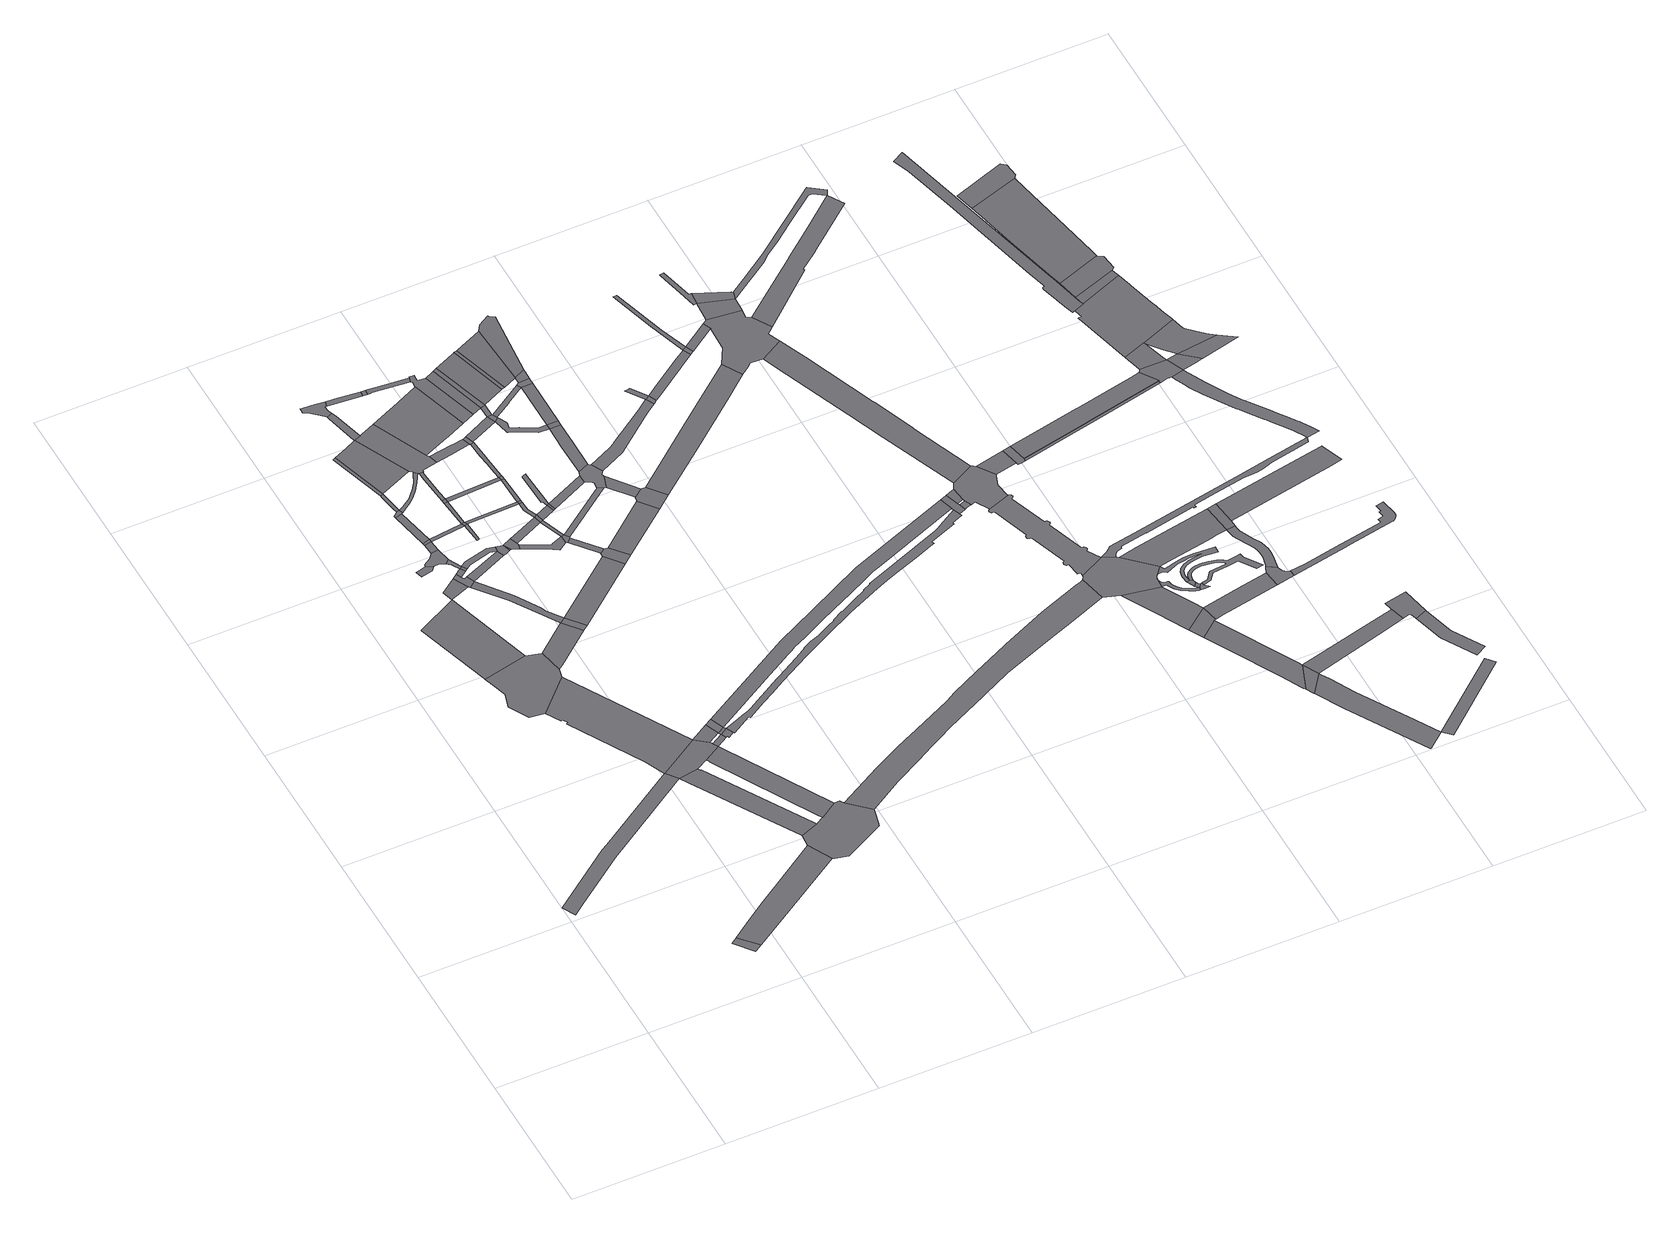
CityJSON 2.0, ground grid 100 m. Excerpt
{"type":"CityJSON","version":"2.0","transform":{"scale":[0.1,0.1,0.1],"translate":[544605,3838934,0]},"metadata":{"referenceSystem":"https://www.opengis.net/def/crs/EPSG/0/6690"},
"CityObjects":{
"road1":{"type":"Road","geometry":[{"type":"MultiSurface","lod":"1","boundaries":[[[0,1,2,3]]]}]},
"road2":{"type":"Road","attributes":{"RoadStructureAttribute.sectionType":"1"},"geometry":[{"type":"MultiSurface","lod":"1","boundaries":[[[4,5,6,7,8,9,10,11,12]]]}]},
"road3":{"type":"Road","attributes":{"RoadStructureAttribute.sectionType":"1"},"geometry":[{"type":"MultiSurface","lod":"1","boundaries":[[[13,14,15,16,0,3,17]]]}]},
"road4":{"type":"Road","geometry":[{"type":"MultiSurface","lod":"1","boundaries":[[[18,19,20,21,22,23,24,25,26,27]]]}]},
"road5":{"type":"Road","attributes":{"function":"3","RoadStructureAttribute.sectionType":"1"},"geometry":[{"type":"MultiSurface","lod":"1","boundaries":[[[28,29,30,31,19,18]]]}]},
"road6":{"type":"Road","attributes":{"function":"3","RoadStructureAttribute.sectionType":"1"},"geometry":[{"type":"MultiSurface","lod":"1","boundaries":[[[25,24,32,33,34,35,36,37,38,4,39]]]}]},
"road7":{"type":"Road","attributes":{"RoadStructureAttribute.sectionType":"1"},"geometry":[{"type":"MultiSurface","lod":"1","boundaries":[[[40,41,42,43,44,45,46]]]}]},
"road8":{"type":"Road","attributes":{"RoadStructureAttribute.sectionType":"1"},"geometry":[{"type":"MultiSurface","lod":"1","boundaries":[[[47,48,28,49,50]]]}]},
"road9":{"type":"Road","geometry":[{"type":"MultiSurface","lod":"1","boundaries":[[[39,4,12,51,52,53,54,55,56]]]}]},
"road10":{"type":"Road","geometry":[{"type":"MultiSurface","lod":"1","boundaries":[[[57,58,59,51,12,60,61,62]]]}]},
"road11":{"type":"Road","geometry":[{"type":"MultiSurface","lod":"1","boundaries":[[[63,64,65,66,67,68,40,46,69,70,71]]]}]},
"road12":{"type":"Road","geometry":[{"type":"MultiSurface","lod":"1","boundaries":[[[72,47,50,73,74,75,76,77,78]]]}]},
"road13":{"type":"Road","attributes":{"RoadStructureAttribute.sectionType":"1"},"geometry":[{"type":"MultiSurface","lod":"1","boundaries":[[[79,80,81,72,78,82,83,84]]]}]},
"road14":{"type":"Road","attributes":{"RoadStructureAttribute.sectionType":"1"},"geometry":[{"type":"MultiSurface","lod":"1","boundaries":[[[71,70,85,86,79,87]]]}]},
"road15":{"type":"Road","attributes":{"RoadStructureAttribute.sectionType":"1"},"geometry":[{"type":"MultiSurface","lod":"1","boundaries":[[[88,89,64,63]]]}]},
"road16":{"type":"Road","geometry":[{"type":"MultiSurface","lod":"1","boundaries":[[[90,91,89,88]]]}]},
"road17":{"type":"Road","geometry":[{"type":"MultiSurface","lod":"1","boundaries":[[[87,79,84,92]]]}]},
"road18":{"type":"Road","attributes":{"RoadStructureAttribute.sectionType":"1"},"geometry":[{"type":"MultiSurface","lod":"1","boundaries":[[[93,94,91,90]]]}]},
"road19":{"type":"Road","attributes":{"RoadStructureAttribute.sectionType":"1"},"geometry":[{"type":"MultiSurface","lod":"1","boundaries":[[[95,27,26,96,97,98]]]}]},
"road20":{"type":"Road","geometry":[{"type":"MultiSurface","lod":"1","boundaries":[[[99,100,101,102,94,93,103]]]}]},
"road21":{"type":"Road","attributes":{"RoadStructureAttribute.sectionType":"1"},"geometry":[{"type":"MultiSurface","lod":"1","boundaries":[[[104,105,106,75,74,107,108,109,110,111]]]}]},
"road22":{"type":"Road","attributes":{"RoadStructureAttribute.sectionType":"1"},"geometry":[{"type":"MultiSurface","lod":"1","boundaries":[[[112,113,114,115,116,100,99]]]}]},
"road23":{"type":"Road","attributes":{"RoadStructureAttribute.sectionType":"1"},"geometry":[{"type":"MultiSurface","lod":"1","boundaries":[[[117,118,114,113,119,120]]]}]},
"road24":{"type":"Road","attributes":{"RoadStructureAttribute.sectionType":"1"},"geometry":[{"type":"MultiSurface","lod":"1","boundaries":[[[121,39,56,122]]]}]},
"road25":{"type":"Road","attributes":{"RoadStructureAttribute.sectionType":"1"},"geometry":[{"type":"MultiSurface","lod":"1","boundaries":[[[123,76,75,124]]]}]},
"road26":{"type":"Road","geometry":[{"type":"MultiSurface","lod":"1","boundaries":[[[125,126,53,52,127,128,129,130,131,132]]]}]},
"road27":{"type":"Road","attributes":{"RoadStructureAttribute.sectionType":"1"},"geometry":[{"type":"MultiSurface","lod":"1","boundaries":[[[133,134,87,92,135,136,137,123,138]]]}]},
"road28":{"type":"Road","attributes":{"RoadStructureAttribute.sectionType":"1"},"geometry":[{"type":"MultiSurface","lod":"1","boundaries":[[[139,90,88,140]]]}]},
"road29":{"type":"Road","geometry":[{"type":"MultiSurface","lod":"1","boundaries":[[[141,54,53,142]]]}]},
"road30":{"type":"Road","geometry":[{"type":"MultiSurface","lod":"1","boundaries":[[[111,110,95,98,143]]]}]},
"road31":{"type":"Road","geometry":[{"type":"MultiSurface","lod":"1","boundaries":[[[144,132,131,145,146,62,61,147,148,13,17,149,150,151,152,153,154,155]]]}]},
"road32":{"type":"Road","attributes":{"function":"2","RoadStructureAttribute.sectionType":"1"},"geometry":[{"type":"MultiSurface","lod":"1","boundaries":[[[156,157,117,120,158]]]}]},
"road33":{"type":"Road","attributes":{"RoadStructureAttribute.sectionType":"1"},"geometry":[{"type":"MultiSurface","lod":"1","boundaries":[[[159,160,161,162,163,164,165,166,167,168,169,170,99,103,171,172,173,174,175,176,177,178]]]}]},
"road34":{"type":"Road","geometry":[{"type":"MultiSurface","lod":"1","boundaries":[[[179,121,122,180]]]}]},
"road35":{"type":"Road","geometry":[{"type":"MultiSurface","lod":"1","boundaries":[[[180,122,141,181]]]}]},
"road36":{"type":"Road","geometry":[{"type":"MultiSurface","lod":"1","boundaries":[[[181,141,142,182,183,184]]]}]},
"road37":{"type":"Road","geometry":[{"type":"MultiSurface","lod":"1","boundaries":[[[185,186,187,188,189,140]]]}]},
"road38":{"type":"Road","geometry":[{"type":"MultiSurface","lod":"1","boundaries":[[[190,191,192,193,194,195,196,197,198,199,200,201,202,203,204,205]]]}]},
"road39":{"type":"Road","geometry":[{"type":"MultiSurface","lod":"1","boundaries":[[[206,139,140,189]]]}]},
"road40":{"type":"Road","attributes":{"RoadStructureAttribute.sectionType":"1"},"geometry":[{"type":"MultiSurface","lod":"1","boundaries":[[[207,208,139,206]]]}]},
"road41":{"type":"Road","geometry":[{"type":"MultiSurface","lod":"1","boundaries":[[[138,123,124,209,210,211]]]}]},
"road42":{"type":"Road","attributes":{"RoadStructureAttribute.sectionType":"1"},"geometry":[{"type":"MultiSurface","lod":"1","boundaries":[[[212,200,199,213,214,215]]]}]},
"road43":{"type":"Road","geometry":[{"type":"MultiSurface","lod":"1","boundaries":[[[216,217,208,207]]]}]},
"road44":{"type":"Road","attributes":{"RoadStructureAttribute.sectionType":"1"},"geometry":[{"type":"MultiSurface","lod":"1","boundaries":[[[211,210,218]]]}]},
"road45":{"type":"Road","geometry":[{"type":"MultiSurface","lod":"1","boundaries":[[[219,220,221,217,216,222,223,224]]]}]},
"road46":{"type":"Road","geometry":[{"type":"MultiSurface","lod":"1","boundaries":[[[225,211,218,226,227,228,229]]]}]},
"road47":{"type":"Road","geometry":[{"type":"MultiSurface","lod":"1","boundaries":[[[230,231,215,214,156,158,232,159,178,233,234,219,224,235,236,237,238,239,240]]]}]},
"road48":{"type":"Road","attributes":{"RoadStructureAttribute.sectionType":"1"},"geometry":[{"type":"MultiSurface","lod":"1","boundaries":[[[241,206,189,242]]]}]},
"road49":{"type":"Road","attributes":{"RoadStructureAttribute.sectionType":"1"},"geometry":[{"type":"MultiSurface","lod":"1","boundaries":[[[243,204,203,244,245]]]}]},
"road50":{"type":"Road","attributes":{"RoadStructureAttribute.sectionType":"1"},"geometry":[{"type":"MultiSurface","lod":"1","boundaries":[[[246,111,143,247]]]}]},
"road51":{"type":"Road","attributes":{"RoadStructureAttribute.sectionType":"1"},"geometry":[{"type":"MultiSurface","lod":"1","boundaries":[[[248,249,250,251,228,227,252,253,254,255,256]]]}]},
"road52":{"type":"Road","attributes":{"RoadStructureAttribute.sectionType":"1"},"geometry":[{"type":"MultiSurface","lod":"1","boundaries":[[[257,225,229,258,259]]]}]},
"road53":{"type":"Road","attributes":{"RoadStructureAttribute.sectionType":"1"},"geometry":[{"type":"MultiSurface","lod":"1","boundaries":[[[260,216,207,261]]]}]},
"road54":{"type":"Road","geometry":[{"type":"MultiSurface","lod":"1","boundaries":[[[245,244,262,263]]]}]},
"road55":{"type":"Road","attributes":{"RoadStructureAttribute.sectionType":"1"},"geometry":[{"type":"MultiSurface","lod":"1","boundaries":[[[264,265,266,267,239,238,268,269,270]]]}]},
"road56":{"type":"Road","geometry":[{"type":"MultiSurface","lod":"1","boundaries":[[[271,257,259,272]]]}]},
"road57":{"type":"Road","geometry":[{"type":"MultiSurface","lod":"1","boundaries":[[[272,259,256,273]]]}]},
"road58":{"type":"Road","attributes":{"RoadStructureAttribute.sectionType":"1"},"geometry":[{"type":"MultiSurface","lod":"1","boundaries":[[[274,275,242,276,257,271]]]}]},
"road59":{"type":"Road","geometry":[{"type":"MultiSurface","lod":"1","boundaries":[[[256,255,277,278,279,273]]]}]},
"road60":{"type":"Road","geometry":[{"type":"MultiSurface","lod":"1","boundaries":[[[280,241,242,275]]]}]},
"road61":{"type":"Road","attributes":{"function":"2","RoadStructureAttribute.sectionType":"1"},"geometry":[{"type":"MultiSurface","lod":"1","boundaries":[[[281,282,283,230,240,284,285,286]]]}]},
"road62":{"type":"Road","attributes":{"RoadStructureAttribute.sectionType":"1"},"geometry":[{"type":"MultiSurface","lod":"1","boundaries":[[[287,261,241,280]]]}]},
"road63":{"type":"Road","attributes":{"RoadStructureAttribute.sectionType":"1"},"geometry":[{"type":"MultiSurface","lod":"1","boundaries":[[[288,278,277,289,290,291]]]}]},
"road64":{"type":"Road","attributes":{"RoadStructureAttribute.sectionType":"1"},"geometry":[{"type":"MultiSurface","lod":"1","boundaries":[[[292,271,272,293]]]}]},
"road65":{"type":"Road","geometry":[{"type":"MultiSurface","lod":"1","boundaries":[[[294,295,260,261,287]]]}]},
"road66":{"type":"Road","geometry":[{"type":"MultiSurface","lod":"1","boundaries":[[[296,297,298,263,262,299,300,301,302]]]}]},
"road67":{"type":"Road","attributes":{"RoadStructureAttribute.sectionType":"1"},"geometry":[{"type":"MultiSurface","lod":"1","boundaries":[[[303,304,305,306,307,308,260,295]]]}]},
"road68":{"type":"Road","geometry":[{"type":"MultiSurface","lod":"1","boundaries":[[[309,292,293,310]]]}]},
"road69":{"type":"Road","geometry":[{"type":"MultiSurface","lod":"1","boundaries":[[[291,290,246,247,311,312]]]}]},
"road70":{"type":"Road","geometry":[{"type":"MultiSurface","lod":"1","boundaries":[[[313,314,264,270,305,304,315]]]}]},
"road71":{"type":"Road","attributes":{"RoadStructureAttribute.sectionType":"1"},"geometry":[{"type":"MultiSurface","lod":"1","boundaries":[[[316,317,318,319,320,321,322,292,309]]]}]},
"road72":{"type":"Road","attributes":{"RoadStructureAttribute.sectionType":"1"},"geometry":[{"type":"MultiSurface","lod":"1","boundaries":[[[323,324,273,279,325,326]]]}]},
"road73":{"type":"Road","attributes":{"RoadStructureAttribute.sectionType":"1"},"geometry":[{"type":"MultiSurface","lod":"1","boundaries":[[[327,313,315,328]]]}]},
"road74":{"type":"Road","geometry":[{"type":"MultiSurface","lod":"1","boundaries":[[[329,330,302,301,331,332,281,286,333,334,335,336,337,338,339]]]}]},
"road75":{"type":"Road","attributes":{"RoadStructureAttribute.sectionType":"1"},"geometry":[{"type":"MultiSurface","lod":"1","boundaries":[[[340,309,310,341]]]}]},
"road76":{"type":"Road","attributes":{"function":"2","RoadStructureAttribute.sectionType":"1"},"geometry":[{"type":"MultiSurface","lod":"1","boundaries":[[[342,334,333,343,344]]]}]},
"road77":{"type":"Road","attributes":{"RoadStructureAttribute.sectionType":"1"},"geometry":[{"type":"MultiSurface","lod":"1","boundaries":[[[345,346,312,311,347]]]}]},
"road78":{"type":"Road","geometry":[{"type":"MultiSurface","lod":"1","boundaries":[[[348,327,328,349,350]]]}]},
"road79":{"type":"Road","attributes":{"RoadStructureAttribute.sectionType":"1"},"geometry":[{"type":"MultiSurface","lod":"1","boundaries":[[[351,344,352,327,348]]]}]},
"road80":{"type":"Road","geometry":[{"type":"MultiSurface","lod":"1","boundaries":[[[353,342,344,351,354]]]}]},
"road81":{"type":"Road","attributes":{"RoadStructureAttribute.sectionType":"1"},"geometry":[{"type":"MultiSurface","lod":"1","boundaries":[[[355,356,357,358,359,360,349,328,361,362,363,364,365,366,367,368,369]]]}]},
"road82":{"type":"Road","geometry":[{"type":"MultiSurface","lod":"1","boundaries":[[[370,371,340,341,372,373,374,323,326,375,376,377,378,379]]]}]},
"road83":{"type":"Road","attributes":{"function":"2","RoadStructureAttribute.sectionType":"1"},"geometry":[{"type":"MultiSurface","lod":"1","boundaries":[[[380,381,382,353,354,383]]]}]},
"road84":{"type":"Road","attributes":{"RoadStructureAttribute.sectionType":"1"},"geometry":[{"type":"MultiSurface","lod":"1","boundaries":[[[384,385,350,349,386,387,388,389]]]}]},
"road85":{"type":"Road","attributes":{"RoadStructureAttribute.sectionType":"1"},"geometry":[{"type":"MultiSurface","lod":"1","boundaries":[[[368,390,371,370,391,392]]]}]},
"road86":{"type":"Road","attributes":{"RoadStructureAttribute.sectionType":"1"},"geometry":[{"type":"MultiSurface","lod":"1","boundaries":[[[376,375,393,394,395]]]}]},
"road87":{"type":"Road","attributes":{"RoadStructureAttribute.sectionType":"1"},"geometry":[{"type":"MultiSurface","lod":"1","boundaries":[[[396,397,380,383,398]]]}]},
"road88":{"type":"Road","geometry":[{"type":"MultiSurface","lod":"1","boundaries":[[[368,392,399,369]]]}]},
"road89":{"type":"Road","geometry":[{"type":"MultiSurface","lod":"1","boundaries":[[[395,394,345,347,400,401]]]}]},
"road90":{"type":"Road","geometry":[{"type":"MultiSurface","lod":"1","boundaries":[[[402,403,396,398,404,405]]]}]},
"road91":{"type":"Road","attributes":{"RoadStructureAttribute.sectionType":"1"},"geometry":[{"type":"MultiSurface","lod":"1","boundaries":[[[389,406,407,369,399,408]]]}]},
"road92":{"type":"Road","geometry":[{"type":"MultiSurface","lod":"1","boundaries":[[[409,410,411,412,384,389,408]]]}]},
"road93":{"type":"Road","attributes":{"RoadStructureAttribute.sectionType":"1"},"geometry":[{"type":"MultiSurface","lod":"1","boundaries":[[[413,414,405,410,409]]]}]},
"road94":{"type":"Road","attributes":{"RoadStructureAttribute.sectionType":"1"},"geometry":[{"type":"MultiSurface","lod":"1","boundaries":[[[415,416,417,418,419,179,180,420,421,422,423,424,425,426,427,428,429,430,431,432,433,434,435,436]]]}]},
"road95":{"type":"Road","geometry":[{"type":"MultiSurface","lod":"1","boundaries":[[[437,438,439,440,441,442,443,444,445,446,447,448,449,450,451,452,453,454,455,456,457,458,459,460,461,462,463,464,465,466,181,184,467,468,469,470,471,472,473,474,475,476,477,478,479,480,481,482,483,484,485,486]]]}]},
"road96":{"type":"Road","geometry":[{"type":"MultiSurface","lod":"1","boundaries":[[[487,488,489,490,402,405,414,491]]]}]},
"road97":{"type":"Road","attributes":{"RoadStructureAttribute.sectionType":"1"},"geometry":[{"type":"MultiSurface","lod":"1","boundaries":[[[492,493,494,495,496,497,379,378,498,499,500,501,502,503]]]}]},
"road98":{"type":"Road","attributes":{"RoadStructureAttribute.sectionType":"1"},"geometry":[{"type":"MultiSurface","lod":"1","boundaries":[[[504,505,506,507,508,509,510,511,512,513,514,515,516,517,155,154,518,519,520,521,522,523,524,525,526,527,528,529,530,531,532,533,534]]]}]},
"road99":{"type":"Road","geometry":[{"type":"MultiSurface","lod":"1","boundaries":[[[535,536,537,538,492,539]]]}]},
"road100":{"type":"Road","geometry":[{"type":"MultiSurface","lod":"1","boundaries":[[[539,492,503,540]]]}]},
"road101":{"type":"Road","attributes":{"RoadStructureAttribute.sectionType":"1"},"geometry":[{"type":"MultiSurface","lod":"1","boundaries":[[[541,542,543,544,401,400,545,546,547,548]]]}]},
"road102":{"type":"Road","attributes":{"RoadStructureAttribute.sectionType":"1"},"geometry":[{"type":"MultiSurface","lod":"1","boundaries":[[[549,550,551,552,553,554,539,540,555,556,557]]]}]},
"road103":{"type":"Road","attributes":{"RoadStructureAttribute.sectionType":"1"},"geometry":[{"type":"MultiSurface","lod":"1","boundaries":[[[558,559,560,561,562,563]]]}]},
"road104":{"type":"Road","geometry":[{"type":"MultiSurface","lod":"1","boundaries":[[[563,562,549,557,564]]]}]},
"road105":{"type":"Road","attributes":{"RoadStructureAttribute.sectionType":"1"},"geometry":[{"type":"MultiSurface","lod":"1","boundaries":[[[565,563,564,566]]]}]},
"road106":{"type":"Road","geometry":[{"type":"MultiSurface","lod":"1","boundaries":[[[567,415,436,437,486,568,569,570]]]}]},
"road107":{"type":"Road","geometry":[{"type":"MultiSurface","lod":"1","boundaries":[[[571,565,566,572,573,574,541,548,575,576,577,578,579,580,581,582,583,584]]]}]},
"road108":{"type":"Road","attributes":{"RoadStructureAttribute.sectionType":"1"},"geometry":[{"type":"MultiSurface","lod":"1","boundaries":[[[585,586,587,588,589,590,591,592]]]}]},
"road109":{"type":"Road","attributes":{"RoadStructureAttribute.sectionType":"1"},"geometry":[{"type":"MultiSurface","lod":"1","boundaries":[[[593,594,567,570,595]]]}]},
"road110":{"type":"Road","geometry":[{"type":"MultiSurface","lod":"1","boundaries":[[[596,569,568,597]]]}]},
"road111":{"type":"Road","geometry":[{"type":"MultiSurface","lod":"1","boundaries":[[[591,571,584,598]]]}]},
"road112":{"type":"Road","geometry":[{"type":"MultiSurface","lod":"1","boundaries":[[[592,591,598,599,600]]]}]},
"road113":{"type":"Road","attributes":{"RoadStructureAttribute.sectionType":"1"},"geometry":[{"type":"MultiSurface","lod":"1","boundaries":[[[601,602,603,604,605,606,578,577,607,608,609,610,611,612,613]]]}]},
"road114":{"type":"Road","geometry":[{"type":"MultiSurface","lod":"1","boundaries":[[[614,613,612,593,595,615,596,597,616,617,618,619,620,621,622,623,624,625,626]]]}]},
"road115":{"type":"Road","attributes":{"RoadStructureAttribute.sectionType":"7"},"geometry":[{"type":"MultiSurface","lod":"1","boundaries":[[[627,628,629,630,631,632,633,634,635,636,637,638,639,640,641,642,643,644,645,646,647,648,649,621,620,650,651,652,653,654,655,656,657,658,659,660,661,662,663,664,665,666,667,668,669,670,671,672,673,674,675]]]}]},
"road116":{"type":"Road","geometry":[{"type":"MultiSurface","lod":"1","boundaries":[[[675,674,676,504,534,677,678,679,680,681,682,683,684,685]]]}]},
"road117":{"type":"Road","attributes":{"RoadStructureAttribute.sectionType":"1"},"geometry":[{"type":"MultiSurface","lod":"1","boundaries":[[[678,686,687,688,689,690,691,679]]]}]},
"road118":{"type":"Road","geometry":[{"type":"MultiSurface","lod":"1","boundaries":[[[690,689,692,693,694]]]}]},
"road119":{"type":"Road","attributes":{"RoadStructureAttribute.sectionType":"1"},"geometry":[{"type":"MultiSurface","lod":"1","boundaries":[[[695,626,625,696]]]}]},
"road120":{"type":"Road","attributes":{"RoadStructureAttribute.sectionType":"1"},"geometry":[{"type":"MultiSurface","lod":"1","boundaries":[[[697,693,692,698,699,700,701,702,703,704,705,706]]]}]},
"road121":{"type":"Road","attributes":{"RoadStructureAttribute.sectionType":"1"},"geometry":[{"type":"MultiSurface","lod":"1","boundaries":[[[707,708,709,710,711,712,713,714,715,716,717,718,719,720,721,680,679,722,723,724,725,726,727,728,729,730,731]]]}]},
"road122":{"type":"Road","geometry":[{"type":"MultiSurface","lod":"1","boundaries":[[[732,695,696,733,734,735,736,737]]]}]},
"road123":{"type":"Road","geometry":[{"type":"MultiSurface","lod":"1","boundaries":[[[706,705,738,739]]]}]},
"road124":{"type":"Road","geometry":[{"type":"MultiSurface","lod":"1","boundaries":[[[740,741,742,743,744,745]]]}]},
"road125":{"type":"Road","attributes":{"RoadStructureAttribute.sectionType":"1"},"geometry":[{"type":"MultiSurface","lod":"1","boundaries":[[[746,744,743,731,747]]]}]},
"road126":{"type":"Road","geometry":[{"type":"MultiSurface","lod":"1","boundaries":[[[748,747,731,730,749,750,751]]]}]},
"road127":{"type":"Road","attributes":{"RoadStructureAttribute.sectionType":"1"},"geometry":[{"type":"MultiSurface","lod":"1","boundaries":[[[752,753,754,755,756,739,738,757,758,759,760,761]]]}]},
"road128":{"type":"Road","attributes":{"RoadStructureAttribute.sectionType":"1"},"geometry":[{"type":"MultiSurface","lod":"1","boundaries":[[[762,763,764,765,766,767,768,769,770,771,772,773,774,775,776,777,778,779,780,781,782,783,784,683,682,785,786,787,788,789,790,791,792,793,794,795,796,797,798,799,800,801,802,803,804,805,806,807,808,809,810,741,740]]]}]},
"road129":{"type":"Road","attributes":{"RoadStructureAttribute.sectionType":"1"},"geometry":[{"type":"MultiSurface","lod":"1","boundaries":[[[811,812,813,814,815,816,582,581,817,818,819,820,821,822]]]}]},
"road130":{"type":"Road","attributes":{"RoadStructureAttribute.sectionType":"1"},"geometry":[{"type":"MultiSurface","lod":"1","boundaries":[[[823,824,690,694,825,826]]]}]},
"road131":{"type":"Road","attributes":{"RoadStructureAttribute.sectionType":"1"},"geometry":[{"type":"MultiSurface","lod":"1","boundaries":[[[827,828,829,830,831,599,598,832,833,834,835,836,837,838,839,840,841,842,811,843]]]}]},
"road132":{"type":"Road","attributes":{"RoadStructureAttribute.sectionType":"1"},"geometry":[{"type":"MultiSurface","lod":"1","boundaries":[[[844,845,846,684,683,847,848,849,850,851]]]}]},
"road133":{"type":"Road","geometry":[{"type":"MultiSurface","lod":"1","boundaries":[[[852,853,854,855,856,857,858,859,860,861,862,863,864,865,866,867,868,869,870,871,872,873,874,875,876,740,745,877,878,879,880,881,882,883,884,885,886,887,888,889,890,891,892,893,894,748,751]]]}]},
"road134":{"type":"Road","attributes":{"RoadStructureAttribute.sectionType":"1"},"geometry":[{"type":"MultiSurface","lod":"1","boundaries":[[[895,896,706,739,897,898]]]}]},
"road135":{"type":"Road","geometry":[{"type":"MultiSurface","lod":"1","boundaries":[[[899,823,826,900,901,902,903,904]]]}]},
"road136":{"type":"Road","attributes":{"RoadStructureAttribute.sectionType":"1"},"geometry":[{"type":"MultiSurface","lod":"1","boundaries":[[[905,906,907,908,909,910,911,912,913,914,915,916,851,917,918,919,920,921,922,923,924,925,926,927,928,899,904]]]}]},
"road137":{"type":"Road","geometry":[{"type":"MultiSurface","lod":"1","boundaries":[[[929,930,931,736,735,932,933,934]]]}]},
"road138":{"type":"Road","attributes":{"RoadStructureAttribute.sectionType":"1"},"geometry":[{"type":"MultiSurface","lod":"1","boundaries":[[[935,936,937,938,939,732,737,940,941,942,943]]]}]},
"road139":{"type":"Road","geometry":[{"type":"MultiSurface","lod":"1","boundaries":[[[944,844,851,916,945]]]}]},
"road140":{"type":"Road","attributes":{"RoadStructureAttribute.sectionType":"1"},"geometry":[{"type":"MultiSurface","lod":"1","boundaries":[[[946,947,948,949,950,951,952,953,954,675,685,955,956,957,958,959,960,961,962,963,964,965,966,967,968,969,970,971,972,973,974,975,976,977,978,979,980]]]}]},
"road141":{"type":"Road","attributes":{"RoadStructureAttribute.sectionType":"1"},"geometry":[{"type":"MultiSurface","lod":"1","boundaries":[[[981,761,982,983]]]}]},
"road142":{"type":"Road","geometry":[{"type":"MultiSurface","lod":"1","boundaries":[[[984,985,895,898,986,987,988,989,990,991,992]]]}]},
"road143":{"type":"Road","attributes":{"RoadStructureAttribute.sectionType":"1"},"geometry":[{"type":"MultiSurface","lod":"1","boundaries":[[[993,992,991,994,995,996]]]}]},
"road144":{"type":"Road","attributes":{"RoadStructureAttribute.sectionType":"1"},"geometry":[{"type":"MultiSurface","lod":"1","boundaries":[[[997,998,999,1000,1001,1002,1003,1004,1005,1006,1007,1008,1009,1010,1011,1012,1013,1014,1015,1016,1017,1018,1019,1020,1021,1022,1023,1024,901,900]]]}]},
"road145":{"type":"Road","attributes":{"RoadStructureAttribute.sectionType":"1"},"geometry":[{"type":"MultiSurface","lod":"1","boundaries":[[[1025,1026,1027,1028,1029,1030,944,945,1031,1032]]]}]},
"road146":{"type":"Road","geometry":[{"type":"MultiSurface","lod":"1","boundaries":[[[1033,1034,1035,935,943,929,934,1036,1037,1038,1039,1040,1041,1042]]]}]},
"road147":{"type":"Road","attributes":{"function":"1"},"geometry":[{"type":"MultiSurface","lod":"1","boundaries":[[[1043,1044,1045,1046,1033,1042]]]}]},
"road148":{"type":"Road","attributes":{"RoadStructureAttribute.sectionType":"1"},"geometry":[{"type":"MultiSurface","lod":"1","boundaries":[[[1047,1048,1049,1050,1051,1052,1053,1054,1055,1056,1057,1058,1059,1060,1061,1062,1063,1064,1065,1066,1067,1068,1069,1070]]]}]},
"road149":{"type":"Road","geometry":[{"type":"MultiSurface","lod":"1","boundaries":[[[1071,1072,1073,1074,1075,1076,1077,1078,1070,1069,1079,1080,1081,1082,1083,1084,1085,1046,1045,1086]]]}]},
"road150":{"type":"Road","attributes":{"RoadStructureAttribute.sectionType":"1"},"geometry":[{"type":"MultiSurface","lod":"1","boundaries":[[[1087,1088,1089,1041,1040,1090,1091,1092]]]}]},
"road151":{"type":"Road","attributes":{"function":"1","RoadStructureAttribute.sectionType":"7"},"geometry":[{"type":"MultiSurface","lod":"1","boundaries":[[[1093,1094,1095,1096,1097,1098,1099,1100,1101,1102,1103,1104,1105,1106,1107,1108,1109,1110,1040,1039,1111,1112,1113,1114,1115,1116,1117,1118,1119,1120,1121,1122,1123,1124,1125,1126,1127,946,1128]]]}]},
"road152":{"type":"Road","attributes":{"function":"1","RoadStructureAttribute.sectionType":"7"},"geometry":[{"type":"MultiSurface","lod":"1","boundaries":[[[1129,1130,1070,1078]]]}]},
"road153":{"type":"Road","geometry":[{"type":"MultiSurface","lod":"1","boundaries":[[[1131,1132,1130,1129,1133,1134]]]}]},
"road154":{"type":"Road","attributes":{"function":"1"},"geometry":[{"type":"MultiSurface","lod":"1","boundaries":[[[1135,1136,1137,1138,1139,1140,1141,1142,1143,1132,1131]]]}]},
"road155":{"type":"Road","attributes":{"function":"1","RoadStructureAttribute.sectionType":"7"},"geometry":[{"type":"MultiSurface","lod":"1","boundaries":[[[1144,1145,1146,1147,1148,1149,1150,1151,1086,1045,1152,1153,1154,1155,1087,1156]]]}]},
"road156":{"type":"Road","geometry":[{"type":"MultiSurface","lod":"1","boundaries":[[[1157,1158,1138,1137,1159,1160,1161]]]}]},
"road157":{"type":"Road","geometry":[{"type":"MultiSurface","lod":"1","boundaries":[[[1156,1087,1092,1162,1163]]]}]}
},
"vertices":[
[800,455,0],[760,425,0],[852,307,0],[904,340,0],
[1021,1826,0],[461,1465,0],[419,1439,0],[2,1128,0],[47,1041,0],[123,1098,0],[459,1350,0],[821,1585,0],[1078,1753,0],
[1507,934,0],[1207,738,0],[1053,635,0],[908,535,0],[1586,778,0],
[719,3039,0],[427,2975,0],[445,2913,0],[476,2813,0],[447,2714,0],[519,2586,0],[616,2572,0],[833,2794,0],[849,2852,0],[815,3011,0],
[540,3633,0],[269,3494,0],[270,3488,0],[425,2981,0],
[672,2474,0],[683,2480,0],[703,2449,0],[694,2443,0],[691,2441,0],[962,1961,0],[1015,1839,0],[1288,1998,0],
[520,3941,0],[477,3929,0],[453,3922,0],[466,3878,0],[491,3883,0],[541,3895,0],[565,3921,0],
[622,3783,0],[519,3708,0],[544,3635,0],[671,3686,0],
[1210,1773,0],[1287,1817,0],[1398,1884,0],[1380,1916,0],[1376,1924,0],[1370,1935,0],
[1621,1085,0],[1225,1757,0],[1221,1755,0],[1111,1697,0],[1514,1021,0],[1632,1068,0],
[649,4028,0],[601,4023,0],[580,3998,0],[567,3983,0],[525,3957,0],[525,3949,0],[603,3924,0],[636,3907,0],[665,3934,0],
[653,3806,0],[672,3684,0],[680,3675,0],[722,3708,0],[700,3758,0],[680,3750,0],[669,3772,0],
[694,3836,0],[691,3834,0],[683,3828,0],[679,3780,0],[705,3798,0],[716,3806,0],
[664,3884,0],[668,3879,0],[710,3849,0],
[642,4104,0],[595,4095,0],
[640,4126,0],[592,4113,0],
[730,3816,0],
[590,4384,0],[542,4370,0],
[1024,3183,0],[878,2875,0],[1028,2997,0],[1117,3069,0],
[589,4415,0],[568,4410,0],[568,4408,0],[539,4385,0],[596,4388,0],
[988,3310,0],[975,3342,0],[879,3505,0],[837,3481,0],[946,3307,0],[990,3237,0],[1023,3184,0],[1059,3210,0],
[585,4434,0],[563,4570,0],[544,4568,0],[544,4561,0],[564,4434,0],
[445,4961,0],[426,4952,0],[563,4574,0],[562,4577,0],
[1412,2071,0],[1448,1981,0],
[950,3866,0],[971,3818,0],
[1788,1188,0],[1412,1858,0],[1299,1796,0],[1296,1793,0],[1673,1120,0],[1683,1103,0],[1686,1098,0],[1797,1172,0],
[906,3912,0],[750,3873,0],[761,3838,0],[906,3876,0],[946,3867,0],[955,3902,0],
[863,4154,0],[875,4134,0],
[1458,1963,0],[1473,1928,0],
[1151,3097,0],
[1833,1173,0],[1640,1070,0],[1633,1066,0],[1512,1020,0],[1513,1016,0],[1600,774,0],[1684,753,0],[1950,890,0],[1954,904,0],[1979,1006,0],[1983,1024,0],[1850,1149,0],
[609,5034,0],[535,5001,0],[778,4672,0],
[799,4652,0],[783,4619,0],[773,4596,0],[762,4576,0],[740,4543,0],[729,4529,0],[700,4494,0],[685,4477,0],[673,4467,0],[651,4453,0],[623,4435,0],[610,4427,0],[664,4435,0],[692,4457,0],[713,4481,0],[742,4516,0],[779,4567,0],[800,4602,0],[803,4607,0],[818,4634,0],
[1457,2098,0],[1494,2008,0],
[1504,1990,0],
[1482,1933,0],[1489,1920,0],[1527,1945,0],
[886,3997,0],[886,3995,0],[893,3997,0],[901,4000,0],[893,4139,0],
[533,5397,0],[462,5404,0],[451,5405,0],[439,5406,0],[437,5371,0],[445,5366,0],[466,5355,0],[521,5304,0],[531,5296,0],[551,5275,0],[588,5291,0],[576,5316,0],[575,5356,0],[583,5355,0],[594,5392,0],[569,5393,0],
[884,4160,0],
[871,4352,0],[848,4349,0],
[988,3825,0],[1021,3840,0],[1005,3892,0],
[600,5263,0],[555,5253,0],[608,5038,0],[653,5053,0],
[870,4377,0],[846,4374,0],
[1030,3844,0],
[826,4630,0],[830,4570,0],[841,4437,0],[864,4437,0],[849,4603,0],[847,4628,0],
[1064,3919,0],[1073,3826,0],[1077,3824,0],[1085,3861,0],[1085,3870,0],
[763,5102,0],[668,5060,0],[802,4658,0],[826,4634,0],[826,4632,0],[855,4630,0],[855,4633,0],[855,4642,0],[957,4663,0],[939,4724,0],[927,4739,0],
[1234,4169,0],[1235,4148,0],
[654,5385,0],[812,5336,0],[815,5371,0],
[1480,3552,0],[1572,3440,0],
[1329,3801,0],[1264,3773,0],[1258,3770,0],[1256,3769,0],[1248,3732,0],[1285,3712,0],[1311,3729,0],[1336,3746,0],[1337,3805,0],
[1270,4012,0],[1271,3955,0],[1279,3959,0],
[1226,4394,0],[1228,4368,0],
[843,5334,0],[845,5369,0],
[1175,4762,0],[1116,4752,0],[1098,4748,0],[943,4724,0],[1058,4682,0],[1189,4707,0],[1193,4707,0],
[1288,4022,0],[1299,3969,0],
[1358,3810,0],
[1261,4086,0],[1258,4150,0],[1237,4089,0],
[1349,3745,0],[1378,3774,0],[1380,3780,0],
[1257,4171,0],
[1117,5262,0],[930,5178,0],[904,5166,0],[1097,4813,0],[1114,4821,0],[1235,4875,0],
[1249,4369,0],
[1511,3609,0],[1480,3584,0],[1482,3580,0],[1514,3605,0],
[1377,4064,0],[1393,4012,0],
[1248,4385,0],[1247,4396,0],
[1001,5354,0],[876,5366,0],[864,5366,0],[861,5332,0],[874,5336,0],[1109,5313,0],[1117,5343,0],
[1242,4441,0],[1220,4710,0],[1198,4703,0],[1207,4594,0],[1213,4527,0],[1221,4441,0],
[1390,4070,0],[1407,4018,0],
[1633,3489,0],[1541,3602,0],
[1201,4772,0],[1185,4764,0],[1219,4716,0],
[1377,4343,0],[1377,4347,0],[1364,4342,0],[1350,4337,0],[1357,4102,0],[1365,4102,0],[1376,4065,0],
[1699,4060,0],[1359,3810,0],[1728,4037,0],[1737,4044,0],
[1384,4859,0],[1407,4802,0],
[1122,5350,0],[1119,5346,0],[1111,5311,0],[1120,5302,0],[1320,4913,0],[1202,5298,0],[1200,5298,0],[1153,5303,0],[1150,5309,0],[1152,5336,0],[1154,5347,0],
[1653,4194,0],[1653,4132,0],
[1267,5328,0],[1378,4939,0],[1383,4941,0],
[1859,3860,0],[1858,3860,0],[1951,3748,0],
[1414,4863,0],[1434,4831,0],[1417,4861,0],
[1414,4948,0],[1384,4861,0],
[1293,5340,0],[1414,4954,0],
[1609,4647,0],[1511,4699,0],[1457,4725,0],[1458,4726,0],[1466,4763,0],[1447,4804,0],[1410,4791,0],[1420,4750,0],[1431,4702,0],[1433,4694,0],[1438,4692,0],[1497,4669,0],[1595,4613,0],[1666,4609,0],[1666,4648,0],
[1736,4253,0],[1666,4224,0],[1689,4122,0],[1702,4105,0],[1699,4063,0],[1751,4042,0],[1776,4129,0],[1773,4147,0],[1789,4168,0],[1752,4241,0],
[1442,5406,0],[1427,5401,0],[1322,5353,0],[1558,5018,0],
[1652,5010,0],[1419,4861,0],[1436,4832,0],[1543,4900,0],[1542,4902,0],[1669,4984,0],
[1663,4445,0],[1737,4446,0],[1738,4608,0],
[1865,3896,0],[1865,3895,0],[1924,3940,0],
[1464,5415,0],[1442,5411,0],[1581,5028,0],
[1739,4647,0],
[2047,3826,0],[1955,3939,0],
[1650,5498,0],[1473,5419,0],[1667,5066,0],[1672,5068,0],
[1669,4979,0],[1666,4649,0],[1742,4982,0],
[1742,5025,0],[1670,5022,0],[1666,5019,0],[1661,5016,0],
[1743,5084,0],[1743,5101,0],
[3446,3080,0],[2761,2811,0],[2387,2623,0],[2373,2617,0],[2108,2482,0],[1925,2263,0],[2057,2341,0],[2089,2359,0],[2121,2378,0],[2155,2398,0],[2194,2418,0],[2252,2447,0],[2365,2504,0],[2388,2516,0],[2500,2572,0],[2640,2641,0],[2769,2705,0],[2784,2713,0],[2816,2728,0],[2837,2739,0],[2884,2757,0],[3471,2987,0],
[3476,2972,0],[3352,2895,0],[3333,2884,0],[3311,2871,0],[2832,2685,0],[2775,2662,0],[2775,2658,0],[2721,2632,0],[2721,2626,0],[2639,2585,0],[2560,2545,0],[2535,2531,0],[2527,2534,0],[2456,2495,0],[2456,2489,0],[2409,2465,0],[2361,2439,0],[2322,2422,0],[2290,2407,0],[2258,2397,0],[2207,2371,0],[2188,2356,0],[2119,2314,0],[1968,2228,0],[1951,2218,0],[1806,2135,0],[1704,2072,0],[1683,2062,0],[1636,2044,0],[1607,2032,0],[1532,1937,0],[1663,2018,0],[1670,2007,0],[1790,2079,0],[1870,2126,0],[1967,2182,0],[2181,2301,0],[2367,2399,0],[2570,2501,0],[2798,2606,0],[2876,2638,0],[2941,2663,0],[3115,2727,0],[3247,2781,0],[3255,2784,0],[3248,2799,0],[3430,2870,0],[3426,2883,0],[3499,2912,0],[3494,2928,0],
[1754,5579,0],[1752,5580,0],[1750,5584,0],[1677,5540,0],[1785,5559,0],
[2273,4570,0],[2208,4524,0],[2103,4449,0],[1961,4351,0],[1942,4338,0],[1909,4315,0],[1956,4247,0],[1978,4264,0],[1983,4269,0],[2208,4450,0],[2242,4476,0],[2299,4517,0],
[3896,2132,0],[3878,2123,0],[3840,2109,0],[3570,2007,0],[3267,1869,0],[3263,1867,0],[3189,1832,0],[3015,1749,0],[2825,1655,0],[2755,1615,0],[2494,1489,0],[2398,1444,0],[2326,1410,0],[2144,1314,0],[2204,1157,0],[2400,1265,0],[2443,1289,0],[2518,1331,0],[2576,1362,0],[2674,1414,0],[2693,1424,0],[2733,1443,0],[2835,1492,0],[2876,1512,0],[2981,1563,0],[3165,1655,0],[3170,1657,0],[3311,1712,0],[3556,1807,0],[3683,1856,0],[3936,1954,0],
[2229,4691,0],[2211,4689,0],[2194,4688,0],[2198,4681,0],[2299,4588,0],
[2324,4535,0],
[2796,4626,0],[2705,4552,0],[2586,4454,0],[2370,4278,0],[2372,4091,0],[2710,4368,0],[2819,4457,0],[2868,4497,0],
[2645,4829,0],[2563,4772,0],[2538,4755,0],[2367,4635,0],[2321,4603,0],[2302,4590,0],[2353,4556,0],[2367,4566,0],[2669,4777,0],
[2602,5031,0],[2497,5398,0],[2473,5395,0],[2562,5084,0],[2644,4832,0],[2670,4845,0],
[2694,4794,0],
[2843,4965,0],[2867,4914,0],
[3492,3098,0],[3538,2946,0],[3525,2992,0],[3520,3006,0],
[2875,4987,0],[2866,4898,0],[2859,4742,0],[2831,4690,0],[2918,4537,0],[2948,4562,0],[3031,4555,0],[3181,4645,0],[3148,4725,0],[3179,4752,0],[3193,4764,0],[3120,4888,0],[3090,4903,0],[3095,4961,0],
[2875,5217,0],[2823,5437,0],[2794,5431,0],[2796,5424,0],[2845,5213,0],[2864,5127,0],[2885,5130,0],[2892,5215,0],
[3551,3121,0],[3540,3116,0],[3562,3023,0],
[3568,3008,0],[3585,2967,0],
[3103,5063,0],
[3114,5116,0],[3105,5122,0],
[3722,3249,0],[3560,3666,0],[3563,3667,0],[3453,3952,0],[3448,3965,0],[3256,4461,0],[3068,4459,0],[3244,4009,0],[3273,3935,0],[3373,3679,0],[3565,3188,0],[3574,3167,0],[3724,3245,0],
[3736,3238,0],[3567,3011,0],[3587,2962,0],[3603,2968,0],[3618,2974,0],[3621,2968,0],[3668,2886,0],[3811,2938,0],[3798,3032,0],[3798,3037,0],[3820,3103,0],[3825,3116,0],[3752,3229,0],
[4069,2253,0],[4022,2331,0],[4030,2337,0],[4034,2348,0],[4031,2358,0],[4021,2367,0],[4009,2366,0],[4007,2366,0],[3920,2615,0],[3922,2615,0],[3930,2622,0],[3933,2635,0],[3930,2644,0],[3924,2648,0],[3918,2651,0],[3909,2650,0],[3908,2650,0],[3819,2902,0],[3821,2903,0],[3829,2907,0],[3834,2918,0],[3831,2929,0],[3816,2938,0],[3658,2876,0],[3656,2864,0],[3664,2852,0],[3681,2851,0],[3683,2851,0],[3769,2603,0],[3768,2602,0],[3759,2595,0],[3756,2583,0],[3759,2576,0],[3760,2575,0],[3772,2567,0],[3779,2568,0],[3782,2568,0],[3869,2316,0],[3870,2315,0],[3859,2307,0],[3855,2293,0],[3865,2279,0],[3879,2278,0],[3891,2191,0],[3890,2188,0],[3902,2187,0],[3912,2187,0],[3914,2163,0],[4075,2244,0],
[3908,2147,0],[3989,1937,0],[4041,1919,0],[4282,1874,0],[4287,1943,0],[4290,1957,0],[4296,1967,0],[4346,2028,0],[4169,2197,0],[4153,2206,0],
[4047,1908,0],[4177,1666,0],[4200,1625,0],[4269,1496,0],[4423,1617,0],[4391,1676,0],
[4319,1404,0],[4435,1495,0],[4447,1499,0],
[3947,3270,0],[3973,3148,0],
[4717,976,0],[4401,1253,0],[4435,1190,0],[4551,975,0],[4572,935,0],[4613,858,0],[4622,841,0],[4658,774,0],[4663,764,0],[4733,945,0],
[4469,1772,0],[4461,1775,0],[4453,1777,0],[4420,1792,0],[4382,1816,0],[4366,1834,0],[4361,1842,0],[4345,1868,0],[4340,1898,0],[4332,1898,0],[4320,1899,0],[4310,1902,0],[4307,1905,0],[4297,1915,0],[4289,1932,0],[4314,1876,0],[4330,1846,0],[4341,1829,0],[4350,1819,0],[4370,1801,0],[4410,1774,0],[4446,1758,0],[4465,1753,0],[4472,1752,0],[4478,1771,0],
[4001,3282,0],[3976,3131,0],[4002,3134,0],[4025,3138,0],[4028,3154,0],[4027,3159,0],
[4694,710,0],[4788,842,0],
[4451,1848,0],[4431,1846,0],[4447,1809,0],[4458,1793,0],[4476,1824,0],[4470,1845,0],
[4484,1808,0],[4494,1796,0],
[4505,1799,0],[4494,1749,0],[4537,1753,0],[4508,1779,0],
[5214,103,0],[5124,255,0],[4909,617,0],[4828,772,0],[4793,833,0],[4699,702,0],[4795,525,0],[5099,12,0],[5102,8,0],[5215,101,0],
[4445,1888,0],[4447,1909,0],[4448,1912,0],[4450,1918,0],[4454,1928,0],[4465,1944,0],[4476,1955,0],[4490,1964,0],[4523,1975,0],[4563,1983,0],[4582,1986,0],[4604,1987,0],[4649,1986,0],[4704,1980,0],[4706,2024,0],[4624,2030,0],[4583,2032,0],[4570,2031,0],[4530,2030,0],[4504,2028,0],[4446,2018,0],[4433,2015,0],[4363,1999,0],[4311,1977,0],[4325,1979,0],[4346,1978,0],[4358,1971,0],[4367,1962,0],[4397,1977,0],[4423,1988,0],[4449,1999,0],[4506,2008,0],[4531,2010,0],[4540,2011,0],[4583,2012,0],[4623,2010,0],[4632,2010,0],[4580,2006,0],[4559,2003,0],[4518,1994,0],[4515,1993,0],[4482,1982,0],[4463,1971,0],[4449,1957,0],[4439,1942,0],[4436,1937,0],[4431,1925,0],[4428,1912,0],[4425,1888,0],
[3953,5567,0],[3938,5555,0],[3742,5390,0],[3528,5216,0],[3527,5215,0],[3395,5109,0],[3567,5089,0],[3564,5099,0],[3600,5126,0],[3678,5187,0],[3720,5223,0],[4017,5465,0],
[4876,1703,0],[4712,1672,0],[4506,1517,0],[4891,1589,0],
[3874,5678,0],[3849,5659,0],[3844,5655,0],[3406,5316,0],[3218,5182,0],[3118,5072,0],[3124,5077,0],[3385,5253,0],[3417,5283,0],[3430,5293,0],[3458,5315,0],[3531,5367,0],[3649,5458,0],[3856,5618,0],[3863,5618,0],[3883,5616,0],[3972,5607,0],
[4802,2320,0],[4530,2270,0],[4293,2224,0],[4444,2045,0],[4643,2081,0],[4716,2094,0],[4757,2104,0],[4828,2115,0],
[4561,1793,0],[4587,1828,0],[4598,1842,0],[4705,1852,0],[4775,1864,0],[4844,1759,0],[4890,1768,0],[4816,1880,0],[4810,1909,0],[4792,1906,0],[4751,1899,0],[4722,1893,0],[4702,1909,0],[4695,1914,0],[4671,1925,0],[4618,1935,0],[4583,1941,0],[4565,1942,0],[4532,1938,0],[4516,1934,0],[4493,1924,0],[4476,1912,0],[4472,1909,0],[4464,1899,0],[4457,1883,0],[4476,1878,0],[4481,1888,0],[4485,1894,0],[4503,1907,0],[4514,1911,0],[4523,1915,0],[4536,1919,0],[4565,1922,0],[4581,1921,0],[4615,1916,0],[4644,1910,0],[4665,1905,0],[4684,1897,0],[4698,1887,0],[4701,1872,0],[4588,1861,0],[4571,1840,0],[4549,1810,0],
[5399,1114,0],[5254,1077,0],[5301,982,0],[5426,1017,0],
[4898,1751,0],[5016,1613,0],[5011,1654,0],[4990,1660,0],[4971,1679,0],[4958,1711,0],
[4969,1782,0],[4973,1804,0],[4977,1836,0],[4976,1877,0],[4971,1901,0],[4961,1935,0],[4934,1988,0],[4904,2045,0],[4895,2069,0],[4892,2080,0],[4887,2104,0],[4886,2122,0],[4830,2097,0],[4835,2067,0],[4839,2052,0],[4851,2021,0],[4883,1961,0],[4907,1913,0],[4915,1888,0],[4918,1872,0],[4918,1838,0],[4916,1812,0],[4912,1795,0],[4903,1762,0],
[5010,3364,0],[4511,3257,0],[4480,3251,0],[4483,3236,0],[4514,3243,0],[5013,3349,0],
[4941,3479,0],[4880,3466,0],[4822,3453,0],[4486,3381,0],[4485,3384,0],[4479,3256,0],[4510,3262,0],[4958,3358,0],[5015,3370,0],
[4862,2331,0],[4882,2170,0],
[5581,2571,0],[5308,2520,0],[5100,2480,0],[4336,2335,0],[4159,2301,0],[4155,2299,0],[4122,2271,0],[4115,2267,0],[4087,2251,0],[4154,2219,0],[4160,2230,0],[4168,2240,0],[4179,2247,0],[4194,2253,0],[4215,2257,0],[4213,2265,0],[4217,2271,0],[4401,2306,0],[4401,2304,0],[4736,2368,0],[4737,2360,0],[4752,2363,0],[4750,2375,0],[4750,2379,0],[4754,2381,0],[4871,2403,0],[5109,2449,0],[5151,2449,0],[5173,2450,0],[5192,2452,0],[5231,2460,0],[5258,2467,0],[5270,2471,0],[5305,2486,0],[5570,2536,0],
[5706,517,0],[5268,47,0],[5753,461,0],
[5535,1203,0],[5386,1173,0],[5472,1030,0],[5481,1027,0],[5483,1026,0],[5485,1017,0],[5488,1008,0],[5494,984,0],[5573,1015,0],
[5630,808,0],[5552,780,0],[5680,561,0],[5752,603,0],
[5380,1681,0],[5424,1689,0],[5719,1745,0],[5721,1745,0],[5729,1747,0],[5730,1747,0],[5735,1750,0],[5741,1754,0],[5747,1761,0],[5750,1764,0],[5755,1772,0],[5759,1779,0],[5762,1786,0],[5763,1792,0],[5763,1799,0],[5762,1810,0],[5742,1910,0],[5693,1899,0],[5700,1852,0],[5688,1849,0],[5694,1810,0],[5694,1806,0],[5655,1798,0],[5659,1768,0],[5658,1769,0],[5418,1724,0],[5374,1716,0],[5112,1666,0],
[5625,2473,0],[5621,2473,0],[5527,2455,0],[5258,2405,0],[5075,2370,0],[4878,2334,0],[5606,2308,0],[5681,2322,0],
[4953,3499,0],[4949,3492,0],[4942,3480,0],[5074,3365,0],[5075,3360,0],[5092,3364,0],[5093,3362,0],[5177,3382,0],[5129,3498,0],[5129,3499,0],
[5117,3532,0],[5073,3672,0],[5070,3679,0],[4921,3623,0],
[4883,4157,0],[4884,4151,0],[4872,4196,0],[4834,4350,0],[4803,4476,0],[4500,5681,0],[4424,5640,0],[4467,5523,0],[4556,5170,0],[4726,4475,0],[4756,4358,0],[4760,4341,0],[4757,4342,0],[4755,4342,0],[4749,4343,0],[4741,4340,0],[4744,4327,0],[4798,4129,0],[4801,4117,0],[4810,4084,0],[4818,4087,0],[4824,4090,0],[4827,4092,0],[4896,4118,0],
[5304,3781,0],[5290,3832,0],[5279,3874,0],[5268,3916,0],[5256,3958,0],[5211,4128,0],[5208,4139,0],[5184,4230,0],[4829,4084,0],[4843,4029,0],[4839,4031,0],[4831,4031,0],[4826,4030,0],[4818,4028,0],[4820,4019,0],[5306,3771,0],
[5205,3515,0],[5140,3500,0],[5138,3500,0],[5272,3402,0],[5314,3411,0],[5321,3416,0],
[5643,2630,0],[5616,2676,0],[5608,2690,0],[5595,2709,0],[5593,2712,0],[5575,2739,0],[5564,2754,0],[5557,2765,0],[5511,2830,0],[5494,2854,0],[5400,2983,0],[5385,3004,0],[5384,3006,0],[5372,3025,0],[5326,3097,0],[5252,3234,0],[5214,3306,0],[5180,3377,0],[5102,3341,0],[5132,3275,0],[5147,3235,0],[5193,3153,0],[5300,2987,0],[5303,2982,0],[5318,2961,0],[5320,2959,0],[5368,2892,0],[5424,2815,0],[5432,2804,0],[5459,2766,0],[5505,2701,0],[5527,2667,0],[5535,2654,0],[5547,2634,0],[5569,2597,0],[5667,2588,0],
[5169,4285,0],[4880,4187,0],
[5139,4427,0],[4848,4325,0],[5186,4302,0],[5173,4409,0],
[5137,4442,0],[5131,4479,0],[4991,5203,0],[4661,5095,0],[4688,4982,0],[4692,4969,0],[4742,4756,0],[4826,4419,0],[4828,4411,0],
[5459,3560,0],[5439,3574,0],[5427,3584,0],[5426,3585,0],[5378,3632,0],[5333,3679,0],[5330,3683,0],[5327,3692,0],[5095,3645,0],[5106,3629,0],[5149,3575,0],[5195,3526,0],[5479,3547,0],
[4967,5343,0],[4630,5225,0],[5004,5222,0],[5010,5223,0],[4998,5321,0],
[5584,3475,0],[5583,3476,0]
]}
